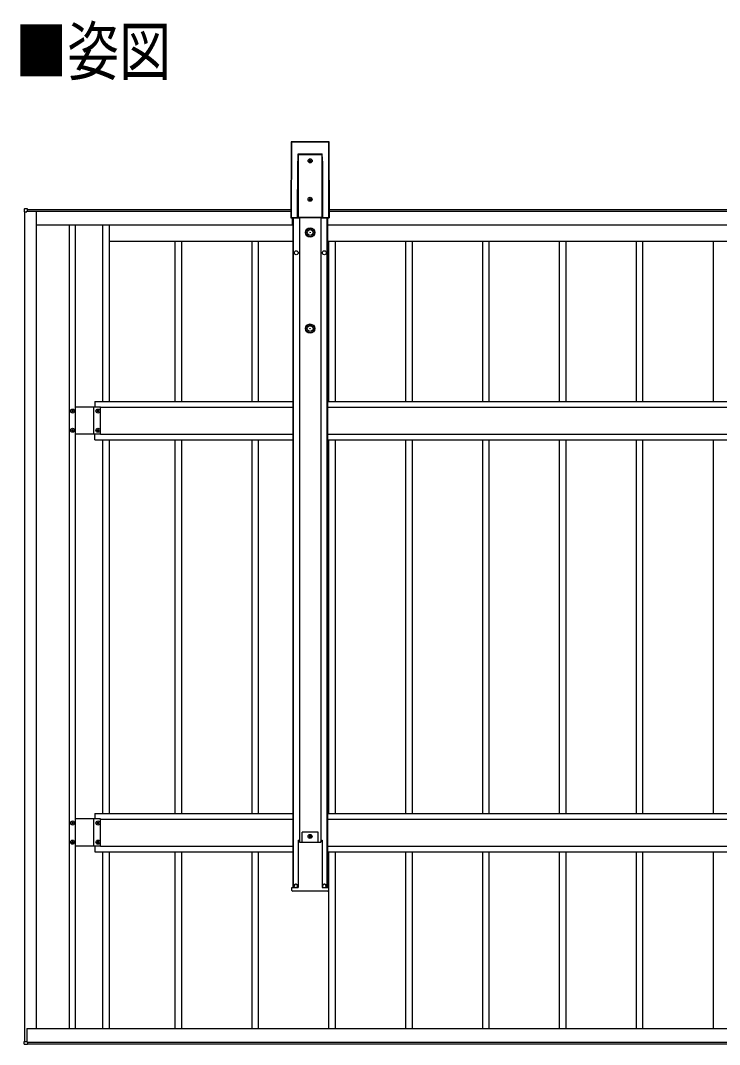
# Model space of a CAD drawing. Units: millimetres, scale not verified. Extents: x -10512 to 10512, y -7425 to 7425.
# Drawn here: x -2741 to -923, y 621 to 3286 of the extents above; entities that cross this region are included whole.
import ezdxf
from ezdxf.enums import TextEntityAlignment as Align

# ---------------------------------------------------------------- set-up
doc = ezdxf.new("R2010")
doc.units = ezdxf.units.MM
doc.header["$LTSCALE"] = 30
doc.layers.add('0-2_USER1', color=3, linetype='Continuous')
doc.layers.add('0-4_YKK_A1', color=4, linetype='Continuous')
doc.styles.add('ＭＳ ゴシック', font='')
doc.styles.get('ＭＳ ゴシック').set_extended_font_data('MS Gothic')

msp = doc.modelspace()

# ---------------------------------------------------------------- linework, layer by layer
at = {"layer": '0-4_YKK_A1'}
for p, q in [((-2036.78, 2970.04), (-2037.42, 2772.9)), ((-2036.93, 2773.38), (-2036.31, 2969.56)), ((-2036.31, 2969.56), (-2036.78, 2970.04)), ((-2036.78, 2970.04), (-2036.78, 2970.04)), ((-2035.81, 2969.54), (-2036.44, 2773.36)), ((-1938.78, 2970.54), (-2036.28, 2970.54)), ((-2036.28, 2970.54), (-2035.81, 2970.06)), ((-1938.78, 2970.54), (-2036.28, 2970.54)), ((-2036.28, 2970.54), (-2036.28, 2970.54)), ((-2035.81, 2970.06), (-1939.25, 2970.06)), ((-2035.81, 2970.06), (-2035.81, 2969.54)), ((-1939.25, 2969.54), (-2035.81, 2969.54)), ((-1939.25, 2970.06), (-1938.78, 2970.54)), ((-1939.25, 2970.06), (-1939.25, 2969.54)), ((-1938.63, 2773.36), (-1939.25, 2969.54)), ((-1938.78, 2970.54), (-1938.78, 2970.54)), ((-1938.28, 2970.04), (-1938.76, 2969.56)), ((-1938.76, 2969.56), (-1938.13, 2773.38)), ((-1937.64, 2772.9), (-1938.28, 2970.04)), ((-1937.64, 2772.9), (-1938.28, 2970.04)), ((-1938.28, 2970.04), (-1938.28, 2970.04)), ((-2018.59, 2939.46), (-1956.47, 2939.46)), ((-1956.47, 2936.84), (-2018.59, 2936.84)), ((-2018.59, 2936.84), (-2018.59, 2773.91)), ((-1956.47, 2773.91), (-1956.47, 2936.84)), ((-2020.06, 2773.47), (-2019.59, 2920.25)), ((-2019.09, 2920.22), (-2019.56, 2773.44)), ((-2019.09, 2773.91), (-2019.09, 2920.22)), ((-1987.05, 2922.31), (-1987.05, 2923.27)), ((-1955.97, 2920.22), (-1955.97, 2773.91)), ((-1955.5, 2773.44), (-1955.97, 2920.22)), ((-1955.47, 2920.25), (-1955, 2773.47)), ((-1987.11, 2822.31), (-1987.11, 2823.27)), ((-2723.09, 2796.23), (-2730.62, 2795.77)), ((-2730.62, 2788.03), (-2724.91, 2788.03)), ((-2729.59, 629.47), (-2729.59, 2788.03)), ((-2724.91, 2788.03), (-2724.59, 2788.03)), ((-2724.59, 2788.03), (-2724.59, 2789.23)), ((-2699.59, 2789.22), (-2724.59, 2789.22)), ((-2724.09, 2789.22), (-2724.09, 2789.53)), ((-2723.09, 2795.73), (-2723.09, 2796.23)), ((-2723.09, 2789.83), (-2723.09, 2795.73)), ((-2723.09, 2794.72), (-2037.35, 2794.72)), ((-2723.09, 2789.72), (-2037.36, 2789.72)), ((-2721.09, 2789.7), (-2037.36, 2789.7)), ((-2721.09, 2789.7), (-2721.09, 2789.22)), ((-2699.59, 662.78), (-2699.59, 2789.22)), ((-2037.42, 2772.9), (-2037.42, 2772.9)), ((-2036.44, 2772.88), (-2036.92, 2772.4)), ((-2036.92, 2772.4), (-2016.16, 2772.4)), ((-2036.92, 2772.4), (-2016.16, 2772.4)), ((-2036.92, 2772.4), (-2036.92, 2772.4)), ((-2036.44, 2773.36), (-2020.05, 2773.36)), ((-2036.44, 2773.36), (-2036.44, 2772.88)), ((-2019.12, 2772.88), (-2036.44, 2772.88)), ((-2033.53, 2754.72), (-2033.53, 2772.4)), ((-2032.53, 2772.4), (-2032.53, 1029.76)), ((-2031.33, 2772.4), (-2031.33, 1029.76)), ((-2019.56, 2773.44), (-2019.09, 2773.91)), ((-2018.59, 2773.41), (-2019.12, 2772.88)), ((-2018.59, 2773.91), (-1956.47, 2773.91)), ((-2018.59, 2773.91), (-2018.59, 2773.41)), ((-1956.47, 2773.41), (-2018.59, 2773.41)), ((-2016.16, 2772.4), (-2015.91, 2773.29)), ((-2015.91, 2773.29), (-1959.03, 2773.29)), ((-2015.03, 2773.29), (-2015.03, 1147.93)), ((-1960.03, 2773.29), (-1960.03, 1147.93)), ((-1959.03, 2773.29), (-1958.78, 2772.4)), ((-1958.78, 2772.4), (-1938.14, 2772.4)), ((-1958.78, 2772.4), (-1938.14, 2772.4)), ((-1956.47, 2773.91), (-1956.47, 2773.41)), ((-1955.94, 2772.88), (-1956.47, 2773.41)), ((-1955.97, 2773.91), (-1955.5, 2773.44)), ((-1938.63, 2772.88), (-1955.94, 2772.88)), ((-1955.01, 2773.36), (-1938.63, 2773.36)), ((-1943.73, 2772.4), (-1943.73, 1029.76)), ((-1942.53, 2772.4), (-1942.53, 1029.76)), ((-1941.53, 2754.72), (-1941.53, 2772.4)), ((-1938.63, 2772.88), (-1938.63, 2773.36)), ((-1938.14, 2772.4), (-1938.63, 2772.88)), ((-1938.14, 2772.4), (-1938.14, 2772.4)), ((-1938.13, 2773.38), (-1937.64, 2772.9)), ((-1937.71, 2794.72), (88.59, 2794.72)), ((-1937.7, 2789.72), (88.58, 2789.72)), ((-1937.7, 2789.7), (88.58, 2789.7)), ((-1937.64, 2772.9), (-1937.64, 2772.9)), ((-2699.59, 2754.72), (-2033.53, 2754.72)), ((-2614.59, 2754.72), (-2614.59, 662.78)), ((-2598.59, 2754.72), (-2598.59, 662.78)), ((-2527.59, 2754.72), (-2527.59, 2294.73)), ((-2510.59, 2754.72), (-2510.59, 2294.73)), ((-2033.53, 2769.73), (-2032.53, 2769.73)), ((-1942.53, 2769.73), (-1941.53, 2769.73)), ((-1941.53, 2754.72), (92.41, 2754.72)), ((-2510.59, 2711.73), (-2323.49, 2711.73)), ((-2338.59, 2294.73), (-2338.59, 2711.73)), ((-2338.59, 2711.73), (-2123.49, 2711.73)), ((-2321.59, 2294.73), (-2321.59, 2711.73)), ((-2138.59, 2294.73), (-2138.59, 2711.73)), ((-2138.59, 2711.73), (-2032.53, 2711.73)), ((-2121.59, 2294.73), (-2121.59, 2711.73)), ((-1942.53, 2711.73), (-1523.49, 2711.73)), ((-1938.59, 2294.73), (-1938.59, 2711.73)), ((-1921.59, 2294.73), (-1921.59, 2711.73)), ((-1738.59, 2294.73), (-1738.59, 2711.73)), ((-1721.59, 2294.73), (-1721.59, 2711.73)), ((-1538.59, 2294.73), (-1538.59, 2711.73)), ((-1538.59, 2711.73), (-1323.49, 2711.73)), ((-1521.59, 2294.73), (-1521.59, 2711.73)), ((-1338.59, 2294.73), (-1338.59, 2711.73)), ((-1338.59, 2711.73), (-1123.49, 2711.73)), ((-1321.59, 2294.73), (-1321.59, 2711.73)), ((-1138.59, 2294.73), (-1138.59, 2711.73)), ((-1138.59, 2711.73), (-923.49, 2711.73)), ((-1121.59, 2294.73), (-1121.59, 2711.73)), ((-938.59, 2294.73), (-938.59, 2711.73)), ((-938.59, 2711.73), (-723.49, 2711.73)), ((-2547.59, 2294.73), (-2547.59, 2280.23)), ((-2547.59, 2294.73), (-2032.53, 2294.73)), ((-1942.53, 2294.73), (93.41, 2294.73)), ((-2606.07, 2271.17), (-2606.07, 2272.13)), ((-2532.59, 2280.23), (-2598.59, 2280.23)), ((-2532.59, 2280.23), (-2598.59, 2280.23)), ((-2550.09, 2209.23), (-2550.09, 2280.23)), ((-2550.09, 2209.23), (-2550.09, 2280.23)), ((-2540.07, 2271.17), (-2540.07, 2272.13)), ((-2532.59, 2209.23), (-2532.59, 2280.23)), ((-2532.59, 2209.23), (-2532.59, 2280.23)), ((-2532.59, 2279.73), (-2032.53, 2279.73)), ((-1942.53, 2279.73), (93.41, 2279.73)), ((-2606.07, 2221.17), (-2606.07, 2222.13)), ((-2540.07, 2221.17), (-2540.07, 2222.13)), ((-2532.59, 2209.23), (-2598.59, 2209.23)), ((-2532.59, 2209.23), (-2598.59, 2209.23)), ((-2547.59, 2194.73), (-2547.59, 2209.23)), ((-2547.59, 2194.73), (-2032.53, 2194.73)), ((-2532.59, 2209.73), (-2032.53, 2209.73)), ((-2527.59, 2194.73), (-2527.59, 1222.78)), ((-2510.59, 2194.73), (-2510.59, 1222.78)), ((-2338.59, 1222.78), (-2338.59, 2194.73)), ((-2321.59, 1222.78), (-2321.59, 2194.73)), ((-2138.59, 1222.78), (-2138.59, 2194.73)), ((-2121.59, 1222.78), (-2121.59, 2194.73)), ((-1942.53, 2209.73), (93.41, 2209.73)), ((-1942.53, 2194.73), (93.41, 2194.73)), ((-1938.59, 1222.78), (-1938.59, 2194.73)), ((-1921.59, 1222.78), (-1921.59, 2194.73)), ((-1738.59, 1222.78), (-1738.59, 2194.73)), ((-1721.59, 1222.78), (-1721.59, 2194.73)), ((-1538.59, 1222.78), (-1538.59, 2194.73)), ((-1521.59, 1222.78), (-1521.59, 2194.73)), ((-1338.59, 1222.78), (-1338.59, 2194.73)), ((-1321.59, 1222.78), (-1321.59, 2194.73)), ((-1138.59, 1222.78), (-1138.59, 2194.73)), ((-1121.59, 1222.78), (-1121.59, 2194.73)), ((-938.59, 1222.78), (-938.59, 2194.73)), ((-2606.07, 1199.22), (-2606.07, 1200.18)), ((-2532.59, 1208.28), (-2598.59, 1208.28)), ((-2550.09, 1137.28), (-2550.09, 1208.28)), ((-2547.59, 1222.78), (-2547.59, 1208.28)), ((-2547.59, 1222.78), (-2032.53, 1222.78)), ((-2540.07, 1199.22), (-2540.07, 1200.18)), ((-2532.59, 1137.28), (-2532.59, 1208.28)), ((-2532.59, 1207.78), (-2032.53, 1207.78)), ((-1942.53, 1222.78), (93.41, 1222.78)), ((-1942.53, 1207.78), (93.41, 1207.78)), ((-1967.03, 1173.76), (-2008.03, 1173.76)), ((-2008.03, 1147.93), (-2008.03, 1173.76)), ((-1967.03, 1147.93), (-1967.03, 1173.76)), ((-2606.07, 1149.22), (-2606.07, 1150.18)), ((-2540.07, 1149.22), (-2540.07, 1150.18)), ((-2018.78, 1153.11), (-2018.78, 1029.9)), ((-2018.42, 1153.26), (-2018.77, 1153.26)), ((-2018.42, 1153.26), (-2017.92, 1153.26)), ((-2017.92, 1153.26), (-2015.88, 1153.26)), ((-2015.57, 1147.93), (-2015.88, 1153.26)), ((-1987.11, 1164.2), (-1987.11, 1165.16)), ((-1959.18, 1153.26), (-1957.14, 1153.26)), ((-1957.14, 1153.26), (-1956.64, 1153.26)), ((-1956.64, 1153.26), (-1956.29, 1153.26)), ((-1956.28, 1153.11), (-1956.28, 1029.9)), ((-2532.59, 1137.28), (-2598.59, 1137.28)), ((-2547.59, 1137.28), (-2547.59, 1122.78)), ((-2547.59, 1122.78), (-2032.53, 1122.78)), ((-2532.59, 1137.78), (-2032.53, 1137.78)), ((-2527.59, 1122.78), (-2527.59, 662.78)), ((-2510.59, 1122.78), (-2510.59, 662.78)), ((-2338.59, 662.78), (-2338.59, 1122.78)), ((-2321.59, 662.78), (-2321.59, 1122.78)), ((-2138.59, 662.78), (-2138.59, 1122.78)), ((-2121.59, 662.78), (-2121.59, 1122.78)), ((-1942.53, 1137.78), (93.41, 1137.78)), ((-1942.53, 1122.78), (93.41, 1122.78)), ((-1938.59, 662.78), (-1938.59, 1122.78)), ((-1921.59, 662.78), (-1921.59, 1122.78)), ((-1738.59, 662.78), (-1738.59, 1122.78)), ((-1721.59, 662.78), (-1721.59, 1122.78)), ((-1538.59, 662.78), (-1538.59, 1122.78)), ((-1521.59, 662.78), (-1521.59, 1122.78)), ((-1338.59, 662.78), (-1338.59, 1122.78)), ((-1321.59, 662.78), (-1321.59, 1122.78)), ((-1138.59, 662.78), (-1138.59, 1122.78)), ((-1121.59, 662.78), (-1121.59, 1122.78)), ((-938.59, 662.78), (-938.59, 1122.78)), ((-2034.9, 1029.76), (-2019.89, 1029.76)), ((-2019.36, 1020.26), (-2032.94, 1020.26)), ((-2029.03, 1029.76), (-2029.03, 1033.76)), ((-2020.03, 1029.76), (-2020.03, 1033.76)), ((-2019.89, 1029.76), (-2018.89, 1029.76)), ((-2017.87, 1020.26), (-2019.36, 1020.26)), ((-2018.79, 1029.76), (-2018.89, 1029.76)), ((-2017.49, 1020.26), (-2017.87, 1020.26)), ((-1957.57, 1020.26), (-2017.49, 1020.26)), ((-1957.19, 1020.26), (-1957.57, 1020.26)), ((-1955.7, 1020.26), (-1957.19, 1020.26)), ((-1956.27, 1029.76), (-1956.17, 1029.76)), ((-1956.17, 1029.76), (-1955.17, 1029.76)), ((-1942.12, 1020.26), (-1955.7, 1020.26)), ((-1955.17, 1029.76), (-1940.16, 1029.76)), ((-1955.03, 1029.76), (-1955.03, 1033.76)), ((-1946.03, 1029.76), (-1946.03, 1033.76)), ((-1940.16, 1029.76), (-1939.66, 1029.76)), ((-1939.66, 1029.76), (-1940.13, 1022.14)), ((-2724.09, 662.78), (850.41, 662.78)), ((-2724.09, 662.78), (-2724.09, 627.97)), ((-2730.62, 629.47), (-2724.91, 629.47)), ((-2723.09, 621.27), (-2730.62, 621.73)), ((-2724.91, 629.47), (-2724.59, 629.47)), ((-2724.59, 629.47), (-2724.59, 628.27)), ((-2724.59, 629.47), (-2724.59, 628.27)), ((-2724.09, 628.27), (-2724.59, 628.27)), ((-2723.09, 627.78), (873.91, 627.78)), ((-2723.09, 627.67), (-2723.09, 621.77)), ((-2723.09, 622.78), (873.91, 622.78)), ((-2723.09, 621.77), (-2723.09, 621.27))]:
    msp.add_line(p, q, dxfattribs=at)
for points in [[(-2036.78, 2970.04), (-2037.42, 2772.9), (-2036.93, 2773.38)], [(-2018.95, 2936.87), (-2018.68, 2938.84), (-2018.59, 2939.41), (-2018.59, 2939.46)], [(-2018.59, 2936.84), (-2018.61, 2936.84), (-2018.64, 2936.84), (-2018.66, 2936.84), (-2018.68, 2936.84), (-2018.71, 2936.84), (-2018.73, 2936.84), (-2018.75, 2936.84), (-2018.77, 2936.84)], [(-1956.29, 2936.84), (-1956.43, 2938.84), (-1956.47, 2939.41), (-1956.47, 2939.46)], [(-1956.47, 2936.84), (-1956.45, 2936.84), (-1956.42, 2936.84), (-1956.4, 2936.84), (-1956.38, 2936.84), (-1956.36, 2936.84), (-1956.33, 2936.84), (-1956.31, 2936.84), (-1956.29, 2936.84)], [(-1988.97, 2921.35), (-1989.93, 2921.35), (-1989.93, 2920.39), (-1988.97, 2920.39)], [(-1987.05, 2923.27), (-1988.01, 2923.27), (-1988.01, 2922.31)], [(-1988.01, 2919.43), (-1988.01, 2918.47), (-1987.05, 2918.47), (-1987.05, 2919.43)], [(-1986.09, 2920.39), (-1985.13, 2920.39), (-1985.13, 2921.35), (-1986.09, 2921.35)], [(-1989.03, 2821.35), (-1989.99, 2821.35), (-1989.99, 2820.39), (-1989.03, 2820.39)], [(-1987.11, 2823.27), (-1988.07, 2823.27), (-1988.07, 2822.31)], [(-1988.07, 2819.43), (-1988.07, 2818.47), (-1987.11, 2818.47), (-1987.11, 2819.43)], [(-1986.15, 2820.39), (-1985.19, 2820.39), (-1985.19, 2821.35), (-1986.15, 2821.35)], [(-2731.09, 2795.27), (-2731.09, 2788.03), (-2730.62, 2788.03)], [(-2724.29, 2789.53), (-2723.09, 2789.53), (-2723.09, 2789.83)], [(-2018.59, 2773.91), (-2018.68, 2773.91), (-2018.77, 2773.91), (-2018.86, 2773.91), (-2018.93, 2773.91), (-2019, 2773.91), (-2019.04, 2773.91), (-2019.07, 2773.91), (-2019.09, 2773.91)], [(-1956.47, 2773.91), (-1956.38, 2773.91), (-1956.29, 2773.91), (-1956.2, 2773.91), (-1956.13, 2773.91), (-1956.07, 2773.91), (-1956.02, 2773.91), (-1955.99, 2773.91), (-1955.97, 2773.91)], [(-2607.03, 2269.25), (-2607.99, 2269.25), (-2607.99, 2270.21), (-2607.03, 2270.21)], [(-2606.07, 2272.13), (-2605.11, 2272.13), (-2605.11, 2271.17)], [(-2605.11, 2268.29), (-2605.11, 2267.33), (-2606.07, 2267.33), (-2606.07, 2268.29)], [(-2604.15, 2270.21), (-2603.19, 2270.21), (-2603.19, 2269.25), (-2604.15, 2269.25)], [(-2541.03, 2269.25), (-2541.99, 2269.25), (-2541.99, 2270.21), (-2541.03, 2270.21)], [(-2540.07, 2272.13), (-2539.11, 2272.13), (-2539.11, 2271.17)], [(-2539.11, 2268.29), (-2539.11, 2267.33), (-2540.07, 2267.33), (-2540.07, 2268.29)], [(-2538.15, 2270.21), (-2537.19, 2270.21), (-2537.19, 2269.25), (-2538.15, 2269.25)], [(-2607.03, 2219.25), (-2607.99, 2219.25), (-2607.99, 2220.21), (-2607.03, 2220.21)], [(-2606.07, 2222.13), (-2605.11, 2222.13), (-2605.11, 2221.17)], [(-2605.11, 2218.29), (-2605.11, 2217.33), (-2606.07, 2217.33), (-2606.07, 2218.29)], [(-2604.15, 2220.21), (-2603.19, 2220.21), (-2603.19, 2219.25), (-2604.15, 2219.25)], [(-2541.03, 2219.25), (-2541.99, 2219.25), (-2541.99, 2220.21), (-2541.03, 2220.21)], [(-2540.07, 2222.13), (-2539.11, 2222.13), (-2539.11, 2221.17)], [(-2539.11, 2218.29), (-2539.11, 2217.33), (-2540.07, 2217.33), (-2540.07, 2218.29)], [(-2538.15, 2220.21), (-2537.19, 2220.21), (-2537.19, 2219.25), (-2538.15, 2219.25)], [(-2606.07, 1200.18), (-2605.11, 1200.18), (-2605.11, 1199.22)], [(-2540.07, 1200.18), (-2539.11, 1200.18), (-2539.11, 1199.22)], [(-2607.03, 1197.3), (-2607.99, 1197.3), (-2607.99, 1198.26), (-2607.03, 1198.26)], [(-2605.11, 1196.34), (-2605.11, 1195.38), (-2606.07, 1195.38), (-2606.07, 1196.34)], [(-2604.15, 1198.26), (-2603.19, 1198.26), (-2603.19, 1197.3), (-2604.15, 1197.3)], [(-2541.03, 1197.3), (-2541.99, 1197.3), (-2541.99, 1198.26), (-2541.03, 1198.26)], [(-2539.11, 1196.34), (-2539.11, 1195.38), (-2540.07, 1195.38), (-2540.07, 1196.34)], [(-2538.15, 1198.26), (-2537.19, 1198.26), (-2537.19, 1197.3), (-2538.15, 1197.3)], [(-2607.03, 1147.3), (-2607.99, 1147.3), (-2607.99, 1148.26), (-2607.03, 1148.26)], [(-2606.07, 1150.18), (-2605.11, 1150.18), (-2605.11, 1149.22)], [(-2605.11, 1146.34), (-2605.11, 1145.38), (-2606.07, 1145.38), (-2606.07, 1146.34)], [(-2604.15, 1148.26), (-2603.19, 1148.26), (-2603.19, 1147.3), (-2604.15, 1147.3)], [(-2541.03, 1147.3), (-2541.99, 1147.3), (-2541.99, 1148.26), (-2541.03, 1148.26)], [(-2540.07, 1150.18), (-2539.11, 1150.18), (-2539.11, 1149.22)], [(-2539.11, 1146.34), (-2539.11, 1145.38), (-2540.07, 1145.38), (-2540.07, 1146.34)], [(-2538.15, 1148.26), (-2537.19, 1148.26), (-2537.19, 1147.3), (-2538.15, 1147.3)], [(-2015.57, 1147.93), (-1959.49, 1147.93), (-1959.18, 1153.26)], [(-1989.03, 1163.24), (-1989.99, 1163.24), (-1989.99, 1162.28), (-1989.03, 1162.28)], [(-1987.11, 1165.16), (-1988.07, 1165.16), (-1988.07, 1164.2)], [(-1988.07, 1161.32), (-1988.07, 1160.36), (-1987.11, 1160.36), (-1987.11, 1161.32)], [(-1986.15, 1162.28), (-1985.19, 1162.28), (-1985.19, 1163.24), (-1986.15, 1163.24)], [(-2034.93, 1022.14), (-2035.4, 1029.76), (-2034.9, 1029.76)], [(-2731.09, 622.23), (-2731.09, 629.47), (-2730.62, 629.47)], [(-2724.29, 627.97), (-2723.09, 627.97), (-2723.09, 627.67)]]:
    msp.add_lwpolyline(points, dxfattribs=at)
for centre, radius in [((-1987.53, 2920.87), 5.3), ((-1987.59, 2820.87), 5.3), ((-1987.53, 2734.37), 12), ((-1987.53, 2734.37), 10.88), ((-1987.53, 2734.37), 7.48), ((-1987.53, 2734.37), 0.5), ((-2023.53, 2681.73), 5), ((-1950.53, 2681.73), 5), ((-1987.53, 2484.37), 12), ((-1987.53, 2484.37), 10.88), ((-1987.53, 2484.37), 7.48), ((-1987.53, 2484.37), 0.5), ((-2605.59, 2269.73), 5.3), ((-2539.59, 2269.73), 5.3), ((-2605.59, 2219.73), 5.3), ((-2539.59, 2219.73), 5.3), ((-2605.59, 1197.78), 5.3), ((-2539.59, 1197.78), 5.3), ((-2605.59, 1147.78), 5.3), ((-2539.59, 1147.78), 5.3), ((-1987.59, 1162.76), 5.3), ((-2024.53, 1034.26), 5), ((-1950.53, 1034.26), 5)]:
    msp.add_circle(centre, radius, dxfattribs=at)
for centre, radius, start, end in [((-2036.28, 2970.04), 0.5, 90, 179.81634), ((-2036.28, 2970.04), 0.501, 90.24971, 179.75029), ((-2035.8, 2969.56), 0.501, 90.24971, 179.75029), ((-2035.91, 2972.29), 2.76, 261.80183, 272.1952), ((-1939.26, 2969.56), 0.501, 0.24971, 89.75029), ((-1939.15, 2972.29), 2.76, 267.8048, 278.19817), ((-1938.78, 2970.04), 0.5, 0.18366, 90), ((-1938.78, 2970.04), 0.501, 0.24971, 89.75029), ((-2020.16, 2927.86), 9.09, 81.20266, 82.35702), ((-1577.21, 2906.88), 442.57, 175.77814, 176.1178), ((-2255.21, 2895.87), 301.89, 7.80423, 8.30085), ((-1954.9, 2927.86), 9.09, 97.64298, 98.79734), ((-2019.48, 2917.49), 2.76, 81.80183, 92.1952), ((-1988.97, 2922.31), 0.96, 270, 0), ((-1988.97, 2919.43), 0.96, 0, 90), ((-1986.09, 2922.31), 0.96, 180, 270), ((-1986.09, 2919.43), 0.96, 90, 180), ((-1955.58, 2917.49), 2.76, 87.8048, 98.19817), ((-1989.03, 2822.31), 0.96, 270, 0), ((-1989.03, 2819.43), 0.96, 0, 90), ((-1986.15, 2822.31), 0.96, 180, 270), ((-1986.15, 2819.43), 0.96, 90, 180), ((-2730.59, 2795.27), 0.5, 93.5, 180), ((-2724.29, 2789.23), 0.3, 90, 180), ((-2036.92, 2772.9), 0.5, 179.81634, 270), ((-2036.91, 2772.9), 0.501, 180.24971, 269.75029), ((-2036.54, 2776.11), 2.76, 261.80183, 272.1952), ((-2036.43, 2773.38), 0.501, 180.24971, 269.75029), ((-2019.95, 2770.71), 2.76, 81.80183, 92.1952), ((-2019.65, 2770.59), 2.79, 88.18282, 98.39155), ((-2018.59, 2773.91), 0.501, 180.24971, 269.75029), ((-1956.47, 2773.91), 0.501, 270.24971, 359.75029), ((-1955.11, 2770.71), 2.76, 87.8048, 98.19817), ((-1955.41, 2770.59), 2.79, 81.60845, 91.81718), ((-1938.52, 2776.11), 2.76, 267.8048, 278.19817), ((-1938.63, 2773.38), 0.501, 270.24971, 359.75029), ((-1938.15, 2772.9), 0.501, 270.24971, 359.75029), ((-1938.14, 2772.9), 0.5, 270, 0.18366), ((-2607.03, 2271.17), 0.96, 270, 0), ((-2607.03, 2268.29), 0.96, 0, 90), ((-2604.15, 2271.17), 0.96, 180, 270), ((-2604.15, 2268.29), 0.96, 90, 180), ((-2541.03, 2271.17), 0.96, 270, 0), ((-2541.03, 2268.29), 0.96, 0, 90), ((-2538.15, 2271.17), 0.96, 180, 270), ((-2538.15, 2268.29), 0.96, 90, 180), ((-2607.03, 2221.17), 0.96, 270, 0), ((-2607.03, 2218.29), 0.96, 0, 90), ((-2604.15, 2221.17), 0.96, 180, 270), ((-2604.15, 2218.29), 0.96, 90, 180), ((-2541.03, 2221.17), 0.96, 270, 0), ((-2541.03, 2218.29), 0.96, 0, 90), ((-2538.15, 2221.17), 0.96, 180, 270), ((-2538.15, 2218.29), 0.96, 90, 180), ((-2607.03, 1199.22), 0.96, 270, 0), ((-2604.15, 1199.22), 0.96, 180, 270), ((-2541.03, 1199.22), 0.96, 270, 0), ((-2538.15, 1199.22), 0.96, 180, 270), ((-2607.03, 1196.34), 0.96, 0, 90), ((-2604.15, 1196.34), 0.96, 90, 180), ((-2541.03, 1196.34), 0.96, 0, 90), ((-2538.15, 1196.34), 0.96, 90, 180), ((-2607.03, 1149.22), 0.96, 270, 0), ((-2607.03, 1146.34), 0.96, 0, 90), ((-2604.15, 1149.22), 0.96, 180, 270), ((-2604.15, 1146.34), 0.96, 90, 180), ((-2541.03, 1149.22), 0.96, 270, 0), ((-2541.03, 1146.34), 0.96, 0, 90), ((-2538.15, 1149.22), 0.96, 180, 270), ((-2538.15, 1146.34), 0.96, 90, 180), ((-1989.03, 1164.2), 0.96, 270, 0), ((-1989.03, 1161.32), 0.96, 0, 90), ((-1986.15, 1164.2), 0.96, 180, 270), ((-1986.15, 1161.32), 0.96, 90, 180), ((-2032.94, 1022.26), 2, 183.5, 270), ((-2024.53, 1033.76), 4.5, 90, 180), ((-2024.53, 1033.76), 4.5, 0, 90), ((-1950.53, 1033.76), 4.5, 90, 180), ((-1950.53, 1033.76), 4.5, 0, 90), ((-1942.12, 1022.26), 2, 270, 356.5), ((-2730.59, 622.23), 0.5, 180, 266.5), ((-2724.29, 628.27), 0.3, 180, 270)]:
    msp.add_arc(centre, radius, start, end, dxfattribs=at)
for centre, major_axis, ratio, start_param, end_param in [((-2018.59, 2919.08), (0, -19.08), 0.052413, 3.5123474, 4.6513024), ((-2018.59, 2919.06), (0, -19.08), 0.026207, 3.5123474, 4.6513024), ((-2015.5, 2936.84), (0, -50), 0.061774, 4.6600291, 4.7123946), ((-1959.56, 2936.84), (0, -50), 0.061774, 1.5707907, 1.6231562), ((-1956.47, 2919.06), (0, -19.08), 0.026207, 1.6318829, 2.7708379), ((-1956.47, 2919.08), (0, -19.08), 0.052413, 1.6318829, 2.7708379), ((-2019.06, 2773.47), (-0.543, -0.848), 0.992387, 5.2824884, 5.3922079), ((-2019.12, 2773.38), (0.941, -0.042), 0.529688, 3.2789358, 4.7362857), ((-2019.06, 2773.44), (-0.293, -0.417), 0.981557, 5.3232786, 5.4329981), ((-2019.12, 2773.38), (0.185, -0.478), 0.839234, 4.3937254, 5.8510754), ((-1955.94, 2773.38), (-0.185, -0.478), 0.839234, 0.4321099, 1.8894599), ((-1955.94, 2773.38), (0.941, 0.042), 0.529688, 4.6884922, 6.1458421), ((-1956, 2773.44), (0.293, -0.417), 0.981557, 0.8501872, 0.9599067), ((-1956, 2773.47), (0.543, -0.848), 0.992387, 0.8909775, 1.0006969), ((-2018.74, 1152.76), (0.031, -0.5), 0.061627, 3.1377656, 3.9231638), ((-1956.32, 1152.76), (-0.031, -0.5), 0.061627, 2.3600215, 3.1454197), ((-2018.82, 1030.26), (0.031, -0.5), 0.061627, 6.2793582, 7.0647564), ((-1956.24, 1030.26), (-0.031, -0.5), 0.061627, 5.5016142, 6.2870124)]:
    msp.add_ellipse(centre, major_axis=major_axis, ratio=ratio, start_param=start_param, end_param=end_param, dxfattribs=at)

# ---------------------------------------------------------------- texts
at = {"layer": '0-2_USER1', "style": 'ＭＳ ゴシック', "width": 0.8}
msp.add_text('■姿図', height=123.8, dxfattribs=at).set_placement((-2754.51, 3107.2), align=Align.BOTTOM_LEFT)

doc.saveas('drawing.dxf')
